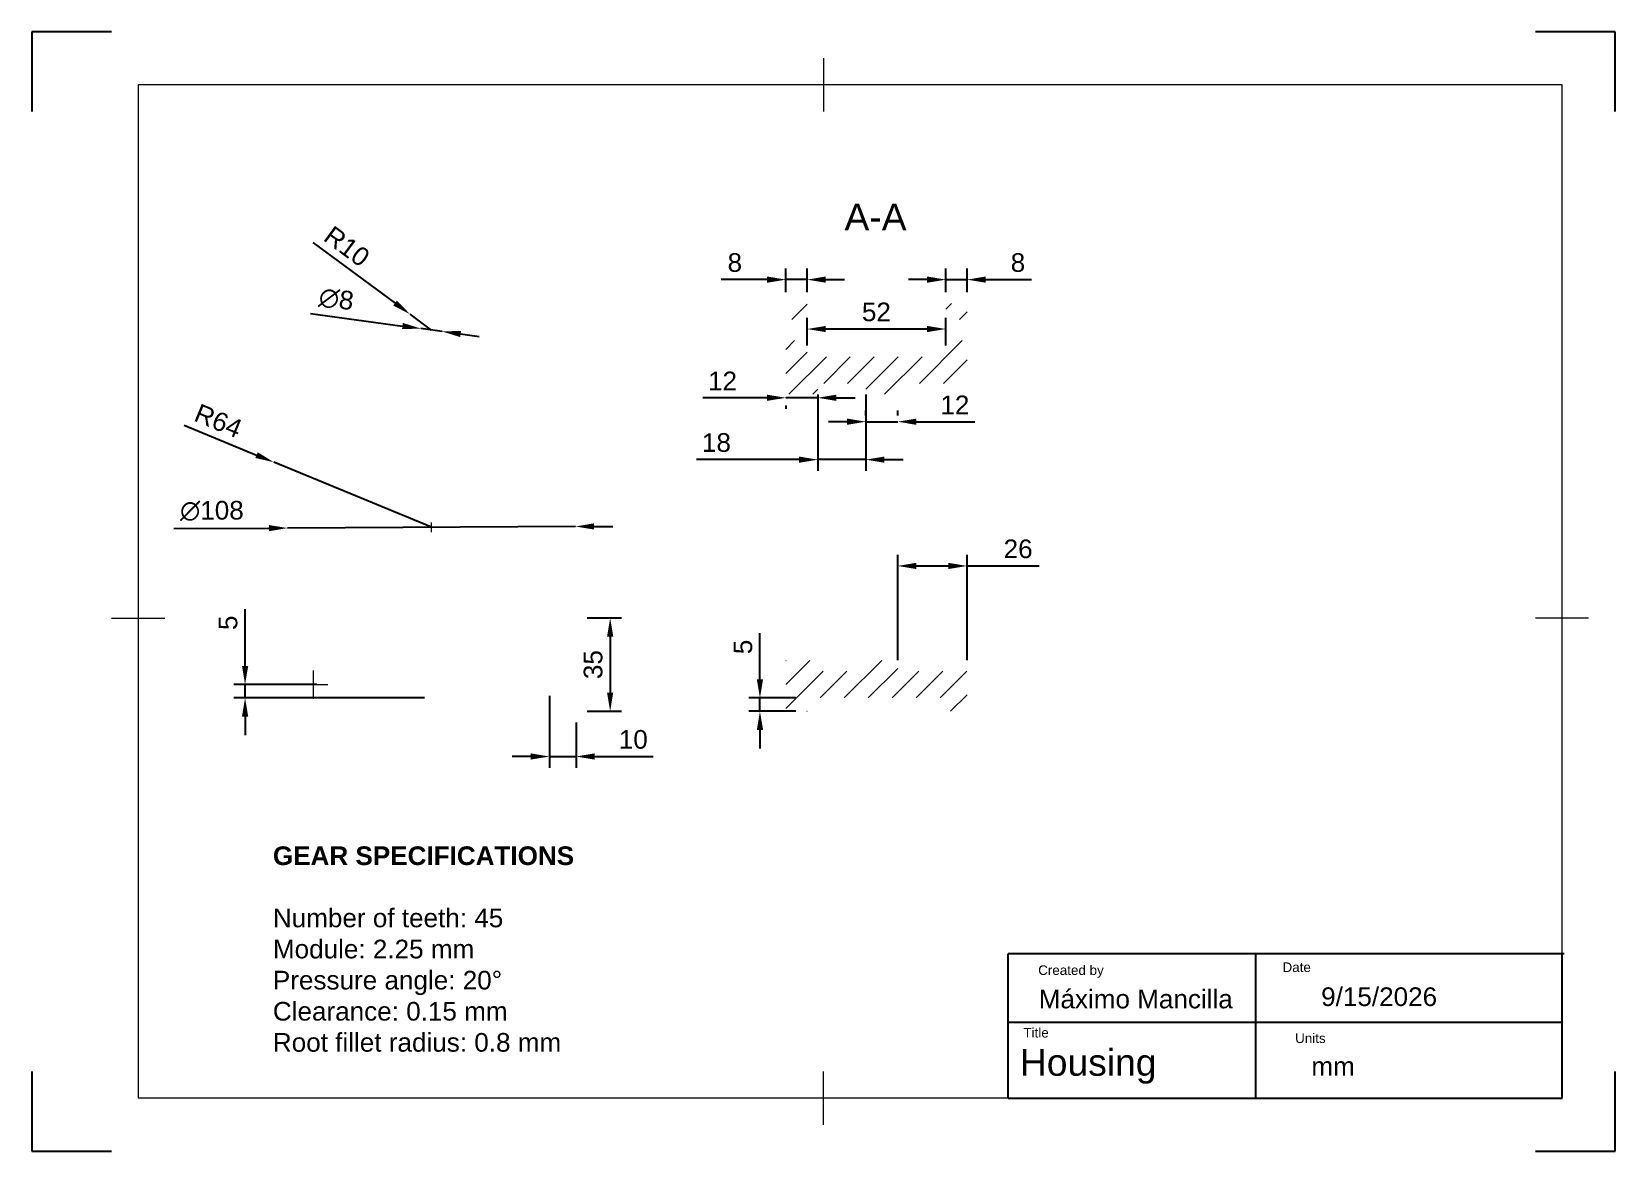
# Paper-space layout 'Sheet1' of a CAD drawing. Header units: millimetres. Extents: x 0 to 297, y 0 to 210.
import ezdxf
from ezdxf.enums import TextEntityAlignment as Align

# ---------------------------------------------------------------- set-up
doc = ezdxf.new("R2010")
doc.units = ezdxf.units.MM
doc.header["$LTSCALE"] = 0.75
doc.linetypes.add('CENTER2', pattern=[28.575, 19.05, -3.175, 3.175, -3.175])
for name, color, linetype, lineweight in [('BORDER', 7, 'Continuous', 18), ('FD_Dimensions', 7, 'Continuous', 18), ('Hatching', 7, 'Continuous', 18), ('Notes', 7, 'Continuous', 18), ('Smart Centers', 7, 'CENTER2', 18), ('TITLEBLOCK', 7, 'Continuous', 25), ('View Labels', 7, 'Continuous', 18)]:
    doc.layers.add(name, color=color, linetype=linetype, lineweight=lineweight)
doc.styles.add('FusionTitle', font='arial.ttf')
doc.styles.get("Standard").update_dxf_attribs({"font": 'arial.ttf'})
doc.dimstyles.new('Dim-ISO-25', dxfattribs={"dimtxt": 3.5, "dimasz": 3.5, "dimexe": 2.1, "dimexo": 2.1, "dimgap": 1.4, "dimtad": 1, "dimzin": 12, "dimdsep": 46, "dimtxsty": 'Standard', "dimcen": 0, "dimazin": 3, "dimtp": 0.1, "dimtm": 0.1, "dimtfac": 0.714286, "dimtmove": 0, "dimatfit": 3, "dimfxl": 1, "dimtzin": 12, "dimarcsym": 0})

# ---------------------------------------------------------------- blocks, each defined once
blk = doc.blocks.new('ISO_A4(L)_SHEET')
at = {"layer": 'BORDER'}
for p, q in [((148.5, 205), (148.5, 195)), ((287, 200), (20, 200)), ((20, 200), (20, 10)), ((287, 10), (287, 200)), ((15, 100), (25, 100)), ((292, 100), (282, 100)), ((148.5, 5), (148.5, 15)), ((287, 10), (20, 10))]:
    blk.add_line(p, q, dxfattribs=at)
at = {"layer": 'Defpoints'}
for p, q in [((0, 210), (0, 195)), ((15, 210), (0, 210)), ((297, 210), (282, 210)), ((297, 195), (297, 210)), ((0, 15), (0, 0)), ((297, 0), (297, 15)), ((0, 0), (15, 0)), ((282, 0), (297, 0))]:
    blk.add_line(p, q, dxfattribs=at)
blk = doc.blocks.new('*D25')
at = {"layer": 'Defpoints', "color": 0, "transparency": 16777216}
for p in [(70.97, 157.01), (74.99, 154.04)]:
    blk.add_point(p, dxfattribs=at)
at = {"layer": 'FD_Dimensions', "color": 0, "lineweight": -2, "transparency": 16777216}
for p, q in [((52.74, 170.47), (68.15, 159.09)), ((74.99, 154.04), (70.97, 157.01))]:
    blk.add_line(p, q, dxfattribs=at)
at = {"layer": 'FD_Dimensions', "color": 0, "transparency": 16777216}
blk.add_solid([(68.5, 159.56), (67.8, 158.62), (70.97, 157.01)], dxfattribs=at)
at = {"layer": 'FD_Dimensions', "color": 0, "transparency": 16777216, "insert": (59.12, 169.72), "char_height": 3.5, "attachment_point": 5, "rotation": 323.5541}
blk.add_mtext('R10', dxfattribs=at)
blk = doc.blocks.new('*D26')
at = {"layer": 'Defpoints', "color": 0, "transparency": 16777216}
for p in [(73.01, 154.31), (76.97, 153.77)]:
    blk.add_point(p, dxfattribs=at)
at = {"layer": 'FD_Dimensions', "color": 0, "lineweight": -2, "transparency": 16777216}
for p, q in [((52.27, 157.15), (69.54, 154.79)), ((76.97, 153.77), (73.01, 154.31)), ((80.44, 153.3), (83.9, 152.82))]:
    blk.add_line(p, q, dxfattribs=at)
at = {"layer": 'FD_Dimensions', "color": 0, "transparency": 16777216}
for points in [[(69.62, 155.37), (69.46, 154.21), (73.01, 154.31)], [(80.52, 153.88), (80.36, 152.72), (76.97, 153.77)]]:
    blk.add_solid(points, dxfattribs=at)
at = {"layer": 'FD_Dimensions', "color": 0, "transparency": 16777216, "insert": (57.13, 159.8), "char_height": 3.5, "attachment_point": 5, "rotation": 352.2194}
blk.add_mtext('∅8', dxfattribs=at)
blk = doc.blocks.new('*D27')
at = {"layer": 'Defpoints', "color": 0, "transparency": 16777216}
for p in [(45.41, 129.25), (74.99, 117.04)]:
    blk.add_point(p, dxfattribs=at)
at = {"layer": 'FD_Dimensions', "color": 0, "lineweight": -2, "transparency": 16777216}
for p, q in [((28.63, 136.17), (42.17, 130.58)), ((74.99, 117.04), (45.41, 129.25))]:
    blk.add_line(p, q, dxfattribs=at)
at = {"layer": 'FD_Dimensions', "color": 0, "transparency": 16777216}
blk.add_solid([(42.39, 131.12), (41.95, 130.04), (45.41, 129.25)], dxfattribs=at)
at = {"layer": 'FD_Dimensions', "color": 0, "transparency": 16777216, "insert": (35, 136.99), "char_height": 3.5, "attachment_point": 5, "rotation": 337.5819}
blk.add_mtext('R64', dxfattribs=at)
blk = doc.blocks.new('*D28')
at = {"layer": 'Defpoints', "color": 0, "transparency": 16777216}
for p in [(47.99, 116.9), (101.99, 117.19)]:
    blk.add_point(p, dxfattribs=at)
at = {"layer": 'FD_Dimensions', "color": 0, "lineweight": -2, "transparency": 16777216}
for p, q in [((26.64, 116.79), (44.49, 116.88)), ((101.99, 117.19), (47.99, 116.9)), ((105.49, 117.2), (108.99, 117.22))]:
    blk.add_line(p, q, dxfattribs=at)
at = {"layer": 'FD_Dimensions', "color": 0, "transparency": 16777216}
for points in [[(44.49, 117.46), (44.49, 116.3), (47.99, 116.9)], [(105.48, 117.79), (105.49, 116.62), (101.99, 117.19)]]:
    blk.add_solid(points, dxfattribs=at)
at = {"layer": 'FD_Dimensions', "color": 0, "transparency": 16777216, "insert": (33.8, 120.11), "char_height": 3.5, "attachment_point": 5, "rotation": 0.3043}
blk.add_mtext('∅108', dxfattribs=at)
blk = doc.blocks.new('*D32')
at = {"layer": 'Defpoints', "color": 0, "transparency": 16777216}
for p in [(141.42, 163.49), (141.42, 159.04), (145.42, 159.04)]:
    blk.add_point(p, dxfattribs=at)
at = {"layer": 'FD_Dimensions', "color": 0, "lineweight": -2, "transparency": 16777216}
for p, q in [((137.92, 163.49), (129.31, 163.49)), ((141.42, 161.14), (141.42, 165.59)), ((145.42, 163.49), (141.42, 163.49)), ((145.42, 161.14), (145.42, 165.59)), ((148.92, 163.49), (152.42, 163.49))]:
    blk.add_line(p, q, dxfattribs=at)
at = {"layer": 'FD_Dimensions', "color": 0, "transparency": 16777216}
for points in [[(137.92, 164.08), (137.92, 162.91), (141.42, 163.49)], [(148.92, 164.08), (148.92, 162.91), (145.42, 163.49)]]:
    blk.add_solid(points, dxfattribs=at)
at = {"layer": 'FD_Dimensions', "color": 0, "transparency": 16777216, "insert": (131.87, 166.68), "char_height": 3.5, "attachment_point": 5}
blk.add_mtext('8', dxfattribs=at)
blk = doc.blocks.new('*D33')
at = {"layer": 'Defpoints', "color": 0, "transparency": 16777216}
for p in [(145.42, 154.23), (145.42, 149.04), (171.42, 149.04)]:
    blk.add_point(p, dxfattribs=at)
at = {"layer": 'FD_Dimensions', "color": 0, "lineweight": -2, "transparency": 16777216}
for p, q in [((145.42, 151.14), (145.42, 156.33)), ((171.42, 151.14), (171.42, 156.33)), ((167.92, 154.23), (148.92, 154.23))]:
    blk.add_line(p, q, dxfattribs=at)
at = {"layer": 'FD_Dimensions', "color": 0, "transparency": 16777216}
for points in [[(148.92, 154.81), (148.92, 153.65), (145.42, 154.23)], [(167.92, 154.81), (167.92, 153.65), (171.42, 154.23)]]:
    blk.add_solid(points, dxfattribs=at)
at = {"layer": 'FD_Dimensions', "color": 0, "transparency": 16777216, "insert": (158.42, 157.42), "char_height": 3.5, "attachment_point": 5}
blk.add_mtext('52', dxfattribs=at)
blk = doc.blocks.new('*D34')
at = {"layer": 'Defpoints', "color": 0, "transparency": 16777216}
for p in [(171.42, 163.49), (171.42, 159.04), (175.42, 159.04)]:
    blk.add_point(p, dxfattribs=at)
at = {"layer": 'FD_Dimensions', "color": 0, "lineweight": -2, "transparency": 16777216}
for p, q in [((167.92, 163.49), (164.42, 163.49)), ((171.42, 161.14), (171.42, 165.59)), ((171.42, 163.49), (175.42, 163.49)), ((175.42, 161.14), (175.42, 165.59)), ((178.92, 163.49), (187.53, 163.49))]:
    blk.add_line(p, q, dxfattribs=at)
at = {"layer": 'FD_Dimensions', "color": 0, "transparency": 16777216}
for points in [[(167.92, 164.08), (167.92, 162.91), (171.42, 163.49)], [(178.92, 164.08), (178.92, 162.91), (175.42, 163.49)]]:
    blk.add_solid(points, dxfattribs=at)
at = {"layer": 'FD_Dimensions', "color": 0, "transparency": 16777216, "insert": (184.97, 166.68), "char_height": 3.5, "attachment_point": 5}
blk.add_mtext('8', dxfattribs=at)
blk = doc.blocks.new('*D35')
at = {"layer": 'Defpoints', "color": 0, "transparency": 16777216}
for p in [(147.42, 144.04), (156.42, 144.04), (156.42, 129.73)]:
    blk.add_point(p, dxfattribs=at)
at = {"layer": 'FD_Dimensions', "color": 0, "lineweight": -2, "transparency": 16777216}
for p, q in [((147.42, 141.94), (147.42, 127.63)), ((156.42, 141.94), (156.42, 127.63)), ((143.92, 129.73), (124.68, 129.73)), ((156.42, 129.73), (147.42, 129.73)), ((159.92, 129.73), (163.42, 129.73))]:
    blk.add_line(p, q, dxfattribs=at)
at = {"layer": 'FD_Dimensions', "color": 0, "transparency": 16777216}
for points in [[(143.92, 130.31), (143.92, 129.15), (147.42, 129.73)], [(159.92, 130.31), (159.92, 129.15), (156.42, 129.73)]]:
    blk.add_solid(points, dxfattribs=at)
at = {"layer": 'FD_Dimensions', "color": 0, "transparency": 16777216, "insert": (128.42, 132.92), "char_height": 3.5, "attachment_point": 5}
blk.add_mtext('18', dxfattribs=at)
blk = doc.blocks.new('*D36')
at = {"layer": 'Defpoints', "color": 0, "transparency": 16777216}
for p in [(141.42, 142.01), (147.42, 142.01), (147.42, 141.33)]:
    blk.add_point(p, dxfattribs=at)
at = {"layer": 'FD_Dimensions', "color": 0, "lineweight": -2, "transparency": 16777216}
for p, q in [((137.92, 141.33), (125.84, 141.33)), ((147.42, 141.33), (141.42, 141.33)), ((141.42, 139.91), (141.42, 139.23)), ((147.42, 139.91), (147.42, 139.23)), ((150.92, 141.33), (154.42, 141.33))]:
    blk.add_line(p, q, dxfattribs=at)
at = {"layer": 'FD_Dimensions', "color": 0, "transparency": 16777216}
for points in [[(137.92, 141.92), (137.92, 140.75), (141.42, 141.33)], [(150.92, 141.92), (150.92, 140.75), (147.42, 141.33)]]:
    blk.add_solid(points, dxfattribs=at)
at = {"layer": 'FD_Dimensions', "color": 0, "transparency": 16777216, "insert": (129.56, 144.49), "char_height": 3.5, "attachment_point": 5}
blk.add_mtext('12', dxfattribs=at)
blk = doc.blocks.new('*D37')
at = {"layer": 'Defpoints', "color": 0, "transparency": 16777216}
for p in [(156.42, 136.85), (156.42, 135.9), (162.42, 135.9)]:
    blk.add_point(p, dxfattribs=at)
at = {"layer": 'FD_Dimensions', "color": 0, "lineweight": -2, "transparency": 16777216}
for p, q in [((152.92, 136.85), (149.42, 136.85)), ((156.42, 138), (156.42, 138.95)), ((156.42, 136.85), (162.42, 136.85)), ((162.42, 138), (162.42, 138.95)), ((165.92, 136.85), (176.87, 136.85))]:
    blk.add_line(p, q, dxfattribs=at)
at = {"layer": 'FD_Dimensions', "color": 0, "transparency": 16777216}
for points in [[(152.92, 137.43), (152.92, 136.26), (156.42, 136.85)], [(165.92, 137.43), (165.92, 136.26), (162.42, 136.85)]]:
    blk.add_solid(points, dxfattribs=at)
at = {"layer": 'FD_Dimensions', "color": 0, "transparency": 16777216, "insert": (173.14, 140), "char_height": 3.5, "attachment_point": 5}
blk.add_mtext('12', dxfattribs=at)
blk = doc.blocks.new('*D38')
at = {"layer": 'Defpoints', "color": 0, "transparency": 16777216}
for p in [(162.42, 109.79), (162.42, 90.04), (175.42, 90.04)]:
    blk.add_point(p, dxfattribs=at)
at = {"layer": 'FD_Dimensions', "color": 0, "lineweight": -2, "transparency": 16777216}
for p, q in [((162.42, 92.14), (162.42, 111.89)), ((175.42, 92.14), (175.42, 111.89)), ((165.92, 109.79), (171.92, 109.79)), ((175.42, 109.79), (188.93, 109.79))]:
    blk.add_line(p, q, dxfattribs=at)
at = {"layer": 'FD_Dimensions', "color": 0, "transparency": 16777216}
for points in [[(165.92, 110.38), (165.92, 109.21), (162.42, 109.79)], [(171.92, 110.38), (171.92, 109.21), (175.42, 109.79)]]:
    blk.add_solid(points, dxfattribs=at)
at = {"layer": 'FD_Dimensions', "color": 0, "transparency": 16777216, "insert": (185, 112.98), "char_height": 3.5, "attachment_point": 5}
blk.add_mtext('26', dxfattribs=at)
blk = doc.blocks.new('*D39')
at = {"layer": 'Defpoints', "color": 0, "transparency": 16777216}
for p in [(136.58, 85.04), (145.42, 85.04), (145.42, 82.54)]:
    blk.add_point(p, dxfattribs=at)
at = {"layer": 'FD_Dimensions', "color": 0, "lineweight": -2, "transparency": 16777216}
for p, q in [((136.58, 88.54), (136.58, 97.16)), ((143.32, 85.04), (134.48, 85.04)), ((136.58, 82.54), (136.58, 85.04)), ((143.32, 82.54), (134.48, 82.54)), ((136.58, 79.04), (136.58, 75.54))]:
    blk.add_line(p, q, dxfattribs=at)
at = {"layer": 'FD_Dimensions', "color": 0, "transparency": 16777216}
for points in [[(136, 88.54), (137.17, 88.54), (136.58, 85.04)], [(136, 79.04), (137.17, 79.04), (136.58, 82.54)]]:
    blk.add_solid(points, dxfattribs=at)
at = {"layer": 'FD_Dimensions', "color": 0, "transparency": 16777216, "insert": (133.4, 94.6), "char_height": 3.5, "attachment_point": 5, "rotation": 90}
blk.add_mtext('5', dxfattribs=at)
blk = doc.blocks.new('ISO_TITLEBLOCK 1')
at = {"layer": 'TITLEBLOCK'}
for p, q in [((-103.85, 0), (-103.85, 27.07)), ((0.39, 27.07), (-103.85, 27.07)), ((-57.45, -0.13), (-57.45, 26.93)), ((0, 0), (0, 27.07)), ((-103.85, 14.24), (-0.13, 14.24)), ((-103.85, 0), (0, 0))]:
    blk.add_line(p, q, dxfattribs=at)
at = {"layer": 'TITLEBLOCK', "style": 'FusionTitle'}
for s, p in [('Created by', (-98.24, 24.88)), ('Date', (-52.41, 25.43)), ('Title', (-101.01, 13.15)), ('Units', (-50.05, 12.11))]:
    blk.add_text(s, height=1.8, dxfattribs=at).set_placement(p, align=Align.TOP_LEFT)
blk.add_attdef('CREATED_DATE', text='', height=3.5, dxfattribs=at).set_placement((-23.42, 20.75), align=Align.TOP_RIGHT)
for tag, height, p in [('CREATED_BY', 3.5, (-98.14, 20.32)), ('TITLE_1', 5, (-101.67, 9.17))]:
    blk.add_attdef(tag, text='', height=height, dxfattribs=at).set_placement(p, align=Align.TOP_LEFT)
blk.add_attdef('Units', text='', height=3.5, dxfattribs=at).set_placement((-42.93, 7.7), align=Align.TOP_CENTER)
blk = doc.blocks.new('*U41')
at = {"layer": 'Smart Centers', "color": 0, "linetype": 'Continuous', "ltscale": 0.75, "transparency": 16777216}
for p, q in [((-0.89, 0), (0.89, 0)), ((0, -0.89), (0, 0.89))]:
    blk.add_line(p, q, dxfattribs=at)
blk = doc.blocks.new('*U42')
at = {"layer": 'Smart Centers', "color": 0, "linetype": 'Continuous', "ltscale": 0.75, "transparency": 16777216}
for p, q in [((-0.89, 0), (0.89, 0)), ((0, -0.89), (0, 0.89))]:
    blk.add_line(p, q, dxfattribs=at)
blk = doc.blocks.new('*U43')
at = {"layer": 'Smart Centers', "color": 0, "ltscale": 0.75, "transparency": 16777216}
for p, q in [((-2.67, 0), (-0.89, 0)), ((0, 0.89), (0, 2.67)), ((0.89, 0), (2.67, 0)), ((0, -2.67), (0, -0.89))]:
    blk.add_line(p, q, dxfattribs=at)
at = {"layer": 'Smart Centers', "color": 0, "linetype": 'Continuous', "ltscale": 0.75, "transparency": 16777216}
for p, q in [((-0.89, 0), (0.89, 0)), ((0, -0.89), (0, 0.89))]:
    blk.add_line(p, q, dxfattribs=at)
blk = doc.blocks.new('*D44')
at = {"layer": 'Defpoints', "color": 0, "transparency": 16777216}
for p in [(40.02, 87.54), (55.55, 87.54), (75.79, 85.04)]:
    blk.add_point(p, dxfattribs=at)
at = {"layer": 'FD_Dimensions', "color": 0, "lineweight": -2, "transparency": 16777216}
for p, q in [((40.02, 91.04), (40.02, 101.69)), ((53.45, 87.54), (37.92, 87.54)), ((40.02, 85.04), (40.02, 87.54)), ((73.69, 85.04), (37.92, 85.04)), ((40.02, 81.54), (40.02, 78.04))]:
    blk.add_line(p, q, dxfattribs=at)
at = {"layer": 'FD_Dimensions', "color": 0, "transparency": 16777216}
for points in [[(39.44, 91.04), (40.61, 91.04), (40.02, 87.54)], [(39.44, 81.54), (40.61, 81.54), (40.02, 85.04)]]:
    blk.add_solid(points, dxfattribs=at)
at = {"layer": 'FD_Dimensions', "color": 0, "transparency": 16777216, "insert": (36.84, 99.13), "char_height": 3.5, "attachment_point": 5, "rotation": 90}
blk.add_mtext('5', dxfattribs=at)
blk = doc.blocks.new('*D45')
at = {"layer": 'Defpoints', "color": 0, "transparency": 16777216}
for p in [(102.1, 100.04), (102.1, 82.54), (108.49, 82.54)]:
    blk.add_point(p, dxfattribs=at)
at = {"layer": 'FD_Dimensions', "color": 0, "lineweight": -2, "transparency": 16777216}
for p, q in [((104.2, 100.04), (110.59, 100.04)), ((108.49, 96.54), (108.49, 86.04)), ((104.2, 82.54), (110.59, 82.54))]:
    blk.add_line(p, q, dxfattribs=at)
at = {"layer": 'FD_Dimensions', "color": 0, "transparency": 16777216}
for points in [[(107.91, 96.54), (109.07, 96.54), (108.49, 100.04)], [(107.91, 86.04), (109.07, 86.04), (108.49, 82.54)]]:
    blk.add_solid(points, dxfattribs=at)
at = {"layer": 'FD_Dimensions', "color": 0, "transparency": 16777216, "insert": (105.3, 91.29), "char_height": 3.5, "attachment_point": 5, "rotation": 90}
blk.add_mtext('35', dxfattribs=at)
blk = doc.blocks.new('*D46')
at = {"layer": 'Defpoints', "color": 0, "transparency": 16777216}
for p in [(97.1, 87.54), (102.1, 82.54), (102.1, 74.05)]:
    blk.add_point(p, dxfattribs=at)
at = {"layer": 'FD_Dimensions', "color": 0, "lineweight": -2, "transparency": 16777216}
for p, q in [((97.1, 85.44), (97.1, 71.95)), ((102.1, 80.44), (102.1, 71.95)), ((93.6, 74.05), (90.1, 74.05)), ((97.1, 74.05), (102.1, 74.05)), ((105.6, 74.05), (116.57, 74.05))]:
    blk.add_line(p, q, dxfattribs=at)
at = {"layer": 'FD_Dimensions', "color": 0, "transparency": 16777216}
for points in [[(93.6, 74.64), (93.6, 73.47), (97.1, 74.05)], [(105.6, 74.64), (105.6, 73.47), (102.1, 74.05)]]:
    blk.add_solid(points, dxfattribs=at)
at = {"layer": 'FD_Dimensions', "color": 0, "transparency": 16777216, "insert": (112.83, 77.24), "char_height": 3.5, "attachment_point": 5}
blk.add_mtext('10', dxfattribs=at)

psp = doc.layouts.new('Sheet1')

# ---------------------------------------------------------------- hatches: boundary and pattern name
at = {"layer": 'Hatching'}
h = psp.add_hatch(dxfattribs=at)
h.set_pattern_fill('ANSI31', color=256, style=0)
h.paths.add_polyline_path([(175.4197, 159.0401), (171.4197, 159.0401), (171.4197, 156.0365), (175.4197, 156.0365)], flags=0)
h.paths.add_polyline_path([(145.4197, 159.0401), (141.4197, 159.0401), (141.4197, 156.0365), (145.4197, 156.0365)], flags=0)
h.paths.add_polyline_path([(147.4197, 92.0799), (141.4197, 92.0799), (141.4197, 82.5425), (145.4197, 82.5425), (145.4197, 85.0429), (171.4197, 85.0429), (171.4197, 82.5425), (175.4197, 82.5425), (175.4197, 90.043), (162.4197, 90.043), (162.4197, 92.0799), (156.4197, 92.0799), (156.4197, 90.043), (147.4197, 90.043)], flags=0)
h.paths.add_polyline_path([(141.4197, 142.0052), (147.4197, 142.0052), (147.4197, 144.0421), (156.4197, 144.0421), (156.4197, 142.0052), (162.4197, 142.0052), (162.4197, 144.0421), (175.4197, 144.0421), (175.4197, 152.0486), (171.4197, 152.0486), (171.4197, 149.0422), (145.4197, 149.0422), (145.4197, 152.0486), (141.4197, 152.0486)], flags=0)

# ---------------------------------------------------------------- block references
at = {"layer": 'BORDER'}
psp.add_blockref('ISO_A4(L)_SHEET', (0, 0), dxfattribs=at)
at = {"layer": 'Smart Centers', "ltscale": 0.75}
for name, p in [('*U41', (74.9877, 117.0425)), ('*U42', (74.9877, 117.0425)), ('*U43', (52.8768, 87.5425))]:
    psp.add_blockref(name, p, dxfattribs=at)
at = {"layer": 'TITLEBLOCK'}
psp.add_blockref('ISO_TITLEBLOCK 1', (287, 10), dxfattribs=at).add_auto_attribs({'Units': 'mm', 'CREATED_DATE': '9/15/2026', 'TITLE_1': 'Housing', 'CREATED_BY': 'Máximo Mancilla'})

# ---------------------------------------------------------------- texts
at = {"layer": 'Notes', "insert": (45.2366, 57.1941), "char_height": 3.5, "attachment_point": 1}
psp.add_mtext_dynamic_manual_height_columns('{\\fArial|b1|i0|c0|p34;GEAR SPECIFICATIONS^J}^JNumber of teeth: 45^JModule: 2.25 mm^JPressure angle: 20°^JClearance: 0.15 mm^JRoot fillet radius: 0.8 mm', width=58.597636, gutter_width=17.5, heights=[0], dxfattribs=at)
at = {"layer": 'View Labels', "insert": (158.2627, 172.7449), "char_height": 5, "width": 14.164393, "attachment_point": 8}
psp.add_mtext('A-A', dxfattribs=at)

# ---------------------------------------------------------------- dimensions: what is measured, and where the dimension line sits
at = {"layer": 'FD_Dimensions'}
for center, mpoint, override, picture, middle in [((74.9877, 154.0425), (70.9656, 157.0129), {"dimlfac": -2, "dimse1": 1, "dimclrd": 0, "dimclre": 0}, '*D25', (57.2254, 167.16)), ((74.9877, 117.0425), (45.4061, 129.2461), {"dimlfac": -2, "dimse1": 1}, '*D27', (33.7819, 134.0415))]:
    dim = psp.add_radius_dim(center=center, mpoint=mpoint, dimstyle='Dim-ISO-25', override=override, dxfattribs=at)
    dim.commit()
    dim.dimension.update_dxf_attribs({"geometry": picture, "text_midpoint": middle, "dimtype": 164})
for p1, p2, distance, picture, middle in [((145.4197, 159.0401), (141.4197, 159.0401), -4.4545, '*D32', (131.8665, 166.6817)), ((171.4197, 149.0422), (145.4197, 149.0422), -5.1866, '*D33', (158.4197, 157.4158)), ((145.4197, 82.5425), (145.4197, 85.0429), 8.8351, '*D39', (133.4047, 94.6032))]:
    dim = psp.add_aligned_dim(p1=p1, p2=p2, distance=distance, dimstyle='Dim-ISO-25', override={"dimlfac": -2, "dimclrd": 0, "dimclre": 0}, dxfattribs=at)
    dim.commit()
    dim.dimension.update_dxf_attribs({"geometry": picture, "text_midpoint": middle})
for base, p1, p2, angle, picture, middle, dimtype in [((171.4197, 163.4947), (175.4197, 159.0401), (171.4197, 159.0401), 180, '*D34', (184.9728, 163.4947), 161), ((147.4197, 141.3344), (141.4197, 142.0052), (147.4197, 142.0052), 0, '*D36', (129.5609, 141.3344), 161), ((156.4197, 129.7291), (147.4197, 144.0421), (156.4197, 144.0421), 0, '*D35', (128.4221, 129.7291), 161), ((156.4197, 136.8457), (162.4197, 135.9045), (156.4197, 135.9045), 180, '*D37', (173.1439, 136.8457), 161), ((162.4197, 109.7935), (175.4197, 90.043), (162.4197, 90.043), 180, '*D38', (184.9985, 109.7935), 161), ((40.0227, 87.5425), (75.7859, 85.0425), (55.5467, 87.5425), 90, '*D44', (40.0227, 99.1292), 160), ((108.4904, 82.5425), (102.0986, 100.0425), (102.0986, 82.5425), 270, '*D45', (108.4904, 91.2925), 161)]:
    dim = psp.add_linear_dim(base=base, p1=p1, p2=p2, angle=angle, dimstyle='Dim-ISO-25', override={"dimlfac": -2}, dxfattribs=at)
    dim.commit()
    dim.dimension.update_dxf_attribs({"geometry": picture, "text_midpoint": middle, "dimtype": dimtype})
for p1, p2, picture, middle in [((76.9693, 153.7718), (73.0061, 154.3133), '*D26', (56.6875, 156.543)), ((101.9873, 117.1859), (47.9881, 116.8992), '*D28', (33.8142, 116.8239))]:
    dim = psp.add_diameter_dim_2p(p1=p1, p2=p2, dimstyle='Dim-ISO-25', override={"dimlfac": -2, "dimclrd": 0, "dimclre": 0}, dxfattribs=at)
    dim.commit()
    dim.dimension.update_dxf_attribs({"geometry": picture, "text_midpoint": middle, "dimtype": 163})
dim = psp.add_linear_dim(base=(102.0986, 74.0548), p1=(97.0986, 87.5425), p2=(102.0986, 82.5425), dimstyle='Dim-ISO-25', override={"dimlfac": -2, "dimclrd": 0, "dimclre": 0}, dxfattribs=at)
dim.commit()
dim.dimension.update_dxf_attribs({"geometry": '*D46', "text_midpoint": (112.8347, 77.2419)})

doc.saveas('drawing.dxf')
